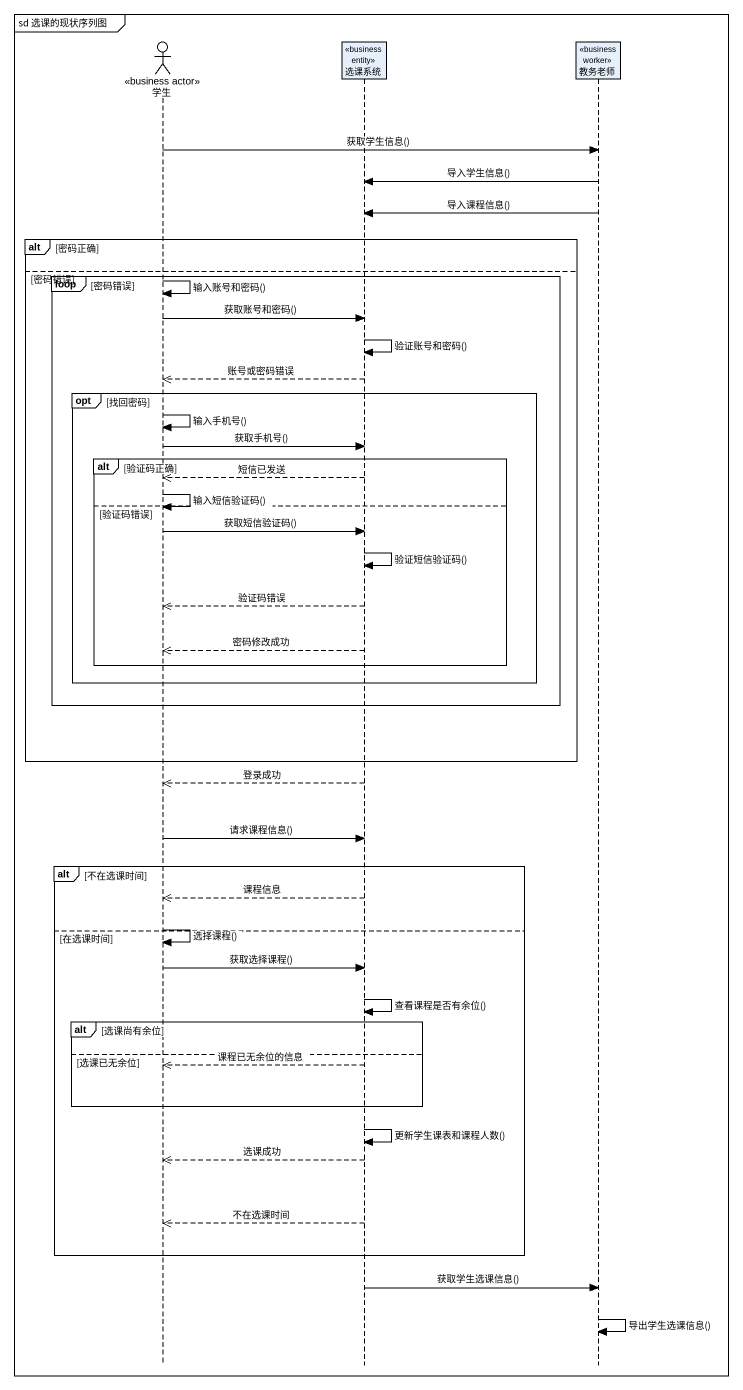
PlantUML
@startuml
mainframe sd 选课的现状序列图
hide footbox
actor 学生 <<business actor>>
participant 选课系统 <<business entity>>
participant 教务老师 <<business worker>>

学生 -> 教务老师 : 获取学生信息()
教务老师 -> 选课系统 : 导入学生信息()
教务老师 -> 选课系统 : 导入课程信息()
alt 密码正确
else 密码错误
  loop 密码错误
    学生 -> 学生 : 输入账号和密码()
    学生 -> 选课系统 : 获取账号和密码()
    选课系统 -> 选课系统 : 验证账号和密码()
    选课系统 -->> 学生 : 账号或密码错误
    opt 找回密码
      学生 -> 学生 : 输入手机号()
      学生 -> 选课系统 : 获取手机号()
      alt 验证码正确
        选课系统 -->> 学生 : 短信已发送
        学生 -> 学生 : 输入短信验证码()
      else 验证码错误
        学生 -> 选课系统 : 获取短信验证码()
        选课系统 -> 选课系统 : 验证短信验证码()
        选课系统 -->> 学生 : 验证码错误
        选课系统 -->> 学生 : 密码修改成功
      end
    end
  end
end
选课系统 -->> 学生 : 登录成功
学生 -> 选课系统 : 请求课程信息()
alt 不在选课时间
  选课系统 -->> 学生 : 课程信息
  学生 -> 学生 : 选择课程()
else 在选课时间
  学生 -> 选课系统 : 获取选择课程()
  选课系统 -> 选课系统 : 查看课程是否有余位()
  alt 选课尚有余位
  else 选课已无余位
    选课系统 -->> 学生 : 课程已无余位的信息
  end
  选课系统 -> 选课系统 : 更新学生课表和课程人数()
  选课系统 -->> 学生 : 选课成功
  选课系统 -->> 学生 : 不在选课时间
end
选课系统 -> 教务老师 : 获取学生选课信息()
教务老师 -> 教务老师 : 导出学生选课信息()
@enduml
